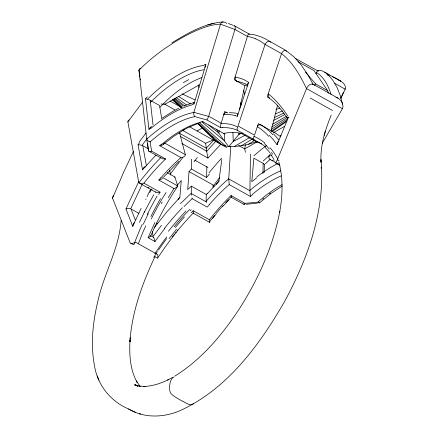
<?xml version="1.0" encoding="UTF-8"?>
<svg xmlns="http://www.w3.org/2000/svg" width="438" height="438" viewBox="0 0 438 438"><rect width="100%" height="100%" fill="white"/><g stroke="black" fill="none" stroke-linecap="round" stroke-linejoin="round"><path stroke-width="0.66" d="M206.134 201.398L206.276 194.505L191.318 186.145L191.296 193.147L180.483 203.637M191.318 186.145L187.716 189.544L189.046 171.559L191.362 168.997L191.39 159.257M250.443 154.099L249.917 190.754L228.735 178.918L230.777 146.391M214.198 186.353L213.131 185.028M191.362 168.997L206.621 177.527L206.845 166.506M249.917 190.782L250.41 196.448L252.37 194.773M262.904 173.53L263.211 163.429L253.865 158.206L251.801 181.715L256.854 177.708M264.163 172.676L264.437 164.562M228.735 178.918L229.238 184.612L250.41 196.448M269.348 135.331L273.345 139.673L277.073 144.775L277.468 142.509L278.349 141.14M224.694 133.355L224.344 140.844L228.773 146.708C238.053 146.5 247.393 145.29 256.022 141.698M130.212 337.599L129.916 341.706L129.998 340.507C129.194 354.665 130.059 369.667 137.078 382.33L136.273 380.907L140.149 386.453M129.916 341.706C131.898 311.883 142.345 283.37 154.992 256.553M121.123 220.571C119.092 248.751 103.905 273.662 97.915 300.977C92.812 322.176 90.337 344.531 94.559 366.102C97.608 385.221 110.732 401.356 128.476 408.955C143.861 418.263 163.111 417.753 179.306 410.97C227.163 389.481 259.822 344.777 285.154 300.463C308.248 257.495 325.68 209.101 320.95 159.607L320.999 162.23L320.977 161.173M219.164 130.436L218.874 133.157L224.344 140.844L201.891 121.978M138.769 181.611L125.958 208.942L132.703 226.32L133.251 224.108L134.252 222.581M209.632 222.143L209.402 219.772A135.944 61.484 -60.9 0 1 229.074 197.456L231.045 195.545L245.012 203.352L258.059 202.148M218.896 181.08L221.798 159.558M165 103.762L164.907 104.282L174.877 109.856M245.472 144.77L244.694 148.876L245.466 152.38M239.548 109.308L239.778 108.279M239.893 107.764L244.858 85.64L234.297 79.732L247.366 36.425C247.623 35.648 248.417 33.14 249.457 34.367M277.5 105.536L271.138 130.754L275.666 133.24L280.008 136.311M331.221 115.09C325.352 129.555 320.364 144.841 320.972 160.647M343.414 92.21L343.173 92.878M268.1 94.225L268.27 93.831M235.069 77.176L235.403 76.957M193.246 212.967L193.257 210.744L209.402 219.772M192.309 104.353L193.957 103.954L205.887 64.556L204.289 64.654M193.218 112.467L193.875 112.347L220.511 24.178C221.157 21.09 225.137 21.599 226.862 23.46M223.769 114.625L223.917 114.219M324.465 134.044L324.12 135.156L325.385 131.137M235.66 115.802L237.325 116.305L248.587 82.355L244.388 79.902A153.125 69.489 -60.5 0 0 235.294 77.192M139.41 142.919L138.058 144.786L142.531 169.851L143.68 167.666L145.181 166.484M221.059 123.565C220.648 124.786 219.58 128.728 222.477 127.666M133.508 244.749L130.19 242.898L112.561 198.19L123.543 172.397L133.497 151.356M165.006 228.149L154.948 241.535L148.082 237.697L154.888 222.493M277.073 144.775L288.522 117.121L287.662 117.926L287.547 118.813M322.144 143.412L342.445 108.684L343.085 106.467L340.266 95.506L337.118 87.611L333.126 80.767L329.288 76.004L325.231 72.505L321.662 70.693L318.541 70.452A2.973 2.77 -51.1 0 0 318.108 70.6M132.703 226.32L141.096 208.406M257.292 126.817L257.489 126.423M150.732 235.962C158.134 218.721 167.059 202.132 177.478 186.528L177.642 185.904L162.799 177.609L161.737 179.022L158.852 180.084L173.99 188.543L176.169 187.688L177.478 186.528M147.398 96.787L145.482 98.676L148.931 129.385L150.305 127.376L152.019 126.44M340.928 97.986L342.16 95.177M342.406 94.613L343.069 93.108M143.281 224.201L148.356 213.536M139.459 222.301L144.671 211.401M145.772 199.476L146.057 198.857M147.075 196.684L150.634 189.26M340.786 98.424L345.21 89.204C346.743 84.523 341.262 80.931 337.49 79.535M277.216 160.094L275.683 162.843M193.196 213.076C179.936 226.807 168.236 241.984 157.779 257.938L157.817 254.681L135.796 242.34L132.851 243.325L130.814 243.512M142.268 184.152L130.694 208.784L128.181 208.433L125.958 208.942M237.653 126.949L237.035 128.996L237.407 130.31L255.053 140.094M149.812 192.506L151.039 190.081M268.905 156.224C267.394 159.969 273.898 160.773 275.562 162.41M254.155 136.043L253.399 138.096L253.564 139.339M157.762 257.971L157.231 258.278M315.99 73.737L316.619 72.626C324.328 77.34 328.308 86.051 331.019 94.307M268.937 156.169L270.46 153.519M280.342 136.327L280.972 135.238M158.693 194.521L160.089 192.172L143.938 183.144L140.861 183.423L138.956 182.761A138.715 62.541 -60.7 0 1 160.932 157.516L160.965 157.581M168.252 197.697L173.99 188.543M224.902 133.398L224.223 133.913L223.687 133.459A135.944 61.429 -61 0 1 239.936 133.141L241.393 133.459L256.526 141.923L260.249 143.292M177.056 186.199L177.554 185.466L174.921 176.985L167.272 172.709M139.722 182.69L138.693 182.115L127.891 121.901L141.874 103.116A157.346 71.027 -60.8 0 1 142.673 102.131M174.921 176.985L174.587 177.467M154.121 227.869L166.774 211.948L179.843 197.423L181.283 180.483L177.061 185.542M240.09 132.944L228.773 146.708C215.047 144.535 207.36 131.416 197.335 123.302M170.278 174.067L182.909 157.346M194.012 161.846L197.292 157.521M169.145 238.661L176.525 229.282M172.402 236.755L173.47 235.376M178.222 199.471L179.843 197.401M193.388 403.77C190.059 406.749 185.548 402.325 182.23 401.077C178.282 398.761 173.941 396.812 170.798 393.39C168.422 389.617 169.462 378.782 173.897 377.014M174.006 234.686L174.543 234.001M257.883 141.266L256.739 142.043M161.523 225.302L153.103 236.443L152.221 231.33M206.621 177.527L209.474 173.952M175.622 232.633L176.169 231.954M177.259 230.596L177.806 229.923M212.66 218.332L215.994 214.226M142.531 169.851L144.819 167.113M205.887 64.556L205.044 65.968L204.847 67.403M158.852 180.084L160.79 177.828M192.041 197.954L192.107 198.666L207.24 207.125L209.172 204.869M206.276 194.505L207.415 193.213M243.024 132.928L242.143 133.59L241.404 133.47M163.741 176.952L178.912 161.332M222.778 206.386L229.819 198.934M214.127 139.804L206.271 148.219L206.692 151.499M215.857 141.239L206.681 151.417M181.759 143.45L207.93 158.08L220.823 144.266M314.292 85.372L315.645 83.937L327.668 90.655L328.314 93.212M191.269 212.726L193.251 210.711M184.042 206.522L192.107 198.666M248.587 82.355L247.842 83.455L247.749 84.572M150.059 141.786L151.647 151.165L165.613 158.972L163.642 160.899A135.95 61.276 -60.7 0 0 143.932 183.133L143.938 183.144M265.291 163.796L270.241 159.295M148.433 150.409L146.686 138.999L147.453 138.315M164.595 143.067L185.34 154.658C185.477 156.629 182.586 157.477 180.867 157.576L159.689 145.739L161.638 144.058M148.931 129.385L150.809 127.792M259.455 202.893L271.308 193.224L282.198 186.095M113.705 195.518L112.593 196.832L112.561 198.19M163.215 144.42L174.045 136.13L184.157 129.681L183.473 130.048L188.395 127.453L197.954 123.521M128.986 119.919L127.989 120.987L127.891 121.901M194.248 102.415L193.831 102.968L193.957 103.954M272.091 131.652L286.025 121.863M271.166 131.312L286.868 120.543M162.164 118.161L172.906 111.34L178.874 108.213M238.042 114L237.412 114.876L237.319 116.273M248.62 144.25L254.314 140.521M271.396 129.341L287.344 118.901M203.314 121.988L202.487 121.567L200.774 121.956M241.415 145.75L252.425 138.945M271.544 127.129L287.191 117.455M174.653 376.22C202.608 358.914 223.966 332.847 241.513 305.439C259.499 276.548 273.509 244.771 279.838 211.209L279.636 212.342C282.696 195.676 283.26 178.343 278.836 161.857M171.888 42.793C187.667 33.299 204.431 23.274 223.227 21.9M149.593 236.953L148.115 237.686M234.363 146.44L249.72 137.537M272.764 124.184L286.353 116.305M197.034 130.967L202.58 127.836M172.495 377.436L167.716 380.025L168.827 379.478C160.954 383.354 152.402 386.278 143.549 386.447L145.246 386.442L139.749 386.102L134.603 384.925L138.09 386.009L134.926 384.772L137.642 386.075M183.341 82.678L188.734 79.628M199.334 84.835L164.907 104.282L161.025 104.025M257.467 141.666L244.694 148.876L238.71 145.536M273.569 132.572L284.673 126.297M245.362 135.134L233.257 141.436L232.928 132.594M273.805 120.313L284.7 114.641M241.393 133.316L238.929 134.493L238.798 133.136M274.659 117.455L283.901 113.048M182.569 130.398L205.636 143.292L213.394 139.842M275.507 113.88L282.411 110.989M184.064 105.848L194.078 102.448M275.935 109.418L279.811 108.109M233.547 25.798C235.66 25.251 235.485 28.224 234.932 29.477L208.685 116.24L221.174 123.22L224.727 111.444L227.404 112.944M160.045 192.183L157.072 192.55L155.337 191.86M207.667 24.939L214.029 23.209M140.812 68.246L139.361 68.941L138.961 70.184L146.686 138.999M138.058 144.786L140.302 144.896L142.657 145.635M165.613 158.972L162.848 158.852L161.135 157.915M246.145 204.278L257.369 203.144M159.689 145.739C161.381 145.591 163.949 144.951 164.19 143.051M145.482 98.676L150.07 100.192M286.441 51.443C285.417 48.465 282.077 51.848 281.535 53.617L267.202 96.891C275.075 101.556 280.769 109.1 286.14 116.36M193.875 112.347L208.625 116.409M194.707 116.563L206.884 119.968L220.851 127.776M337.03 79.398L337.337 79.486M139.235 413.565L140.801 414.047M335.924 97.285C339.165 98.183 341.64 100.992 342.746 104.091M228.286 23.51L232.846 25.185M310.224 98.035L332.519 110.496M332.185 76.634L336.34 78.49L340.764 81.123L324.744 72.171M313.329 84.748C311.079 82.317 307.377 86.22 306.545 88.618L277.358 159.771L279.017 160.697M255.693 38.829L260.046 40.98L265.072 44.413L281.535 53.617C293.066 62.568 300.26 75.736 306.545 88.618L342.445 108.684M260.654 143.467L261.853 144.003M139.459 183.122L155.829 192.277M182.06 93.841L195.003 99.897M128.476 408.955L135.386 412.251M261.207 125.186L260.676 124.934A3.28 2.727 -73.5 0 0 257.363 126.33M227.289 112.878L227.054 112.769A3.263 2.776 82.6 0 0 223.867 114.187M245.45 83.921L247.7 85.136M231.395 197.368L244.081 204.453M236.64 81.046L236.525 80.981A3.247 2.737 87.4 0 1 235.25 77.236M338.016 98.156L312.759 84.036M136.995 385.692L135.216 384.734L137.817 386.157M148.925 151.269L160.363 157.609M193.109 213.109L209.55 222.296M279.882 165.263L275.847 163.018L278.557 164.277M285.532 50.255L265.028 38.637L260.238 36.562L254.593 34.821L249.206 34.06L234.544 25.815M295.086 58.227L318.344 71.224M298.081 61.714L313.926 70.573L327.668 90.655M334.922 83.45L345.21 89.204L344.974 89.013M247.366 36.425L234.932 29.477L220.511 24.178A137.412 62.032 -60.8 0 0 207.908 26.28C191.674 31.24 176.963 40.225 163.051 49.762A186.418 84.151 -60.8 0 0 159.717 52.193L153.694 56.874A137.417 62.032 -60.8 0 0 138.961 70.217M271.138 130.754L258.354 123.609L254.516 135.194L238.053 125.996L265.072 44.413C265.795 42.42 269.009 39.677 270.558 42.289M169.939 100.975L180.91 107.107M202.487 121.567L223.67 133.42M274.84 162.263L279.575 164.912M189.243 126.615L226.638 147.513M179.164 133.07L206.271 148.219L205.636 143.292M180.478 136.475L206.648 151.105L207.93 158.08M194.795 160.144L207.941 167.491M148.055 148.646L142.793 145.706L146.281 165.219M189.046 171.559L212.999 184.951L213.054 187.322M147.951 187.294L148.98 187.869M151.039 189.019L152.068 189.594M138.813 213.322L131 208.953L135.232 219.799M156.361 223.128L157.477 223.752M150.787 235.797L153.508 237.319M155.079 256.81L156.738 257.736M178.397 96.36L190.53 103.932M263.375 163.522L264.421 164.48M286.107 50.627L294.161 57.006L301.147 64.933L307.783 74.679L313.301 84.638M176.06 97.433L186.533 105.043M175.205 98.462L184.792 106.078M208.756 125.115L218.874 133.157L216.394 129.188M268.817 94.263C276.405 100.34 282.51 108.038 287.859 116.108M174.214 98.725L183.095 106.182M327.465 74.455L329.288 76.004M173.098 98.983L182.246 107.173M199.525 122.645L225.45 145.849M139.131 385.894L139.985 386.666M177.248 103.456L178.25 104.381M172.775 99.382L181.792 107.737M198.819 123.521L221.36 144.414M172.479 99.557L180.878 107.518M197.669 123.439L217.423 142.169M326.611 73.633L328.232 75.56M172.55 99.711L180.976 107.732M273.515 133.82L278.836 139.815M265.269 147.502L268.636 151.115M264.59 143.664L269.288 148.969M305.395 72.007L315.645 83.937M268.954 151.504L269.901 152.681M286.397 116.727L287.164 117.827M212.162 136.694L213.689 138.879M287.421 118.2L287.673 118.572M209.43 222.181L209.38 222.099A138.715 62.722 -60.9 0 1 214.724 215.293M270.985 154.576L273.75 159.054M97.324 375.93L98.988 380.244M198.179 84.917L198.929 87.54M179.503 132.621L185.329 154.614M243.566 90.173L244.596 94.137M170.743 174.986L169.484 169.993M231.346 197.22L231.045 195.545M206.364 202.537L206.199 201.885L191.357 193.569L191.696 195.332M154.948 241.535L154.543 239.75A3.816 1.281 74.2 0 0 153.514 237.27M240.665 102.536L241.119 105.229M161.731 119.037L159.585 105.509L150.234 100.28L153.015 124.956M138.966 70.239L139.503 73.907M139.623 74.723L139.941 76.907M140.193 78.654L140.384 79.951M147.672 143.642L148.416 150.283M231.406 197.226L231.384 196.919A138.715 62.722 -60.9 0 0 229.955 198.288M321.18 167.174L321.218 168.28M316.641 72.626A2.562 2.393 -51.1 0 1 318.07 70.518M247.382 36.387A157.346 71.027 -60.8 0 1 255.677 38.856M269.458 98.002A3.537 2.787 -84.2 0 1 268.549 94.362M257.341 126.73A150.957 83.308 -61.4 0 1 268.691 136.278M223.829 114.466A148.411 66.664 -60.6 0 1 235.693 115.736M236.525 81.282A150.229 68.175 -60.5 0 1 245.422 83.976M209.063 172.791A149.807 58.55 -57.8 0 1 221.612 158.206M207.497 193.596A152.068 66.171 -60.2 0 1 218.929 181.485M206.106 201.299A139.12 62.42 -60.7 0 1 228.74 178.77M159.914 107.294A135.944 66.839 -65.5 0 1 201.787 77.608M256.953 176.777A151.953 65.421 -58.9 0 1 278.146 163.341M253.92 155.775A135.944 55.445 -56.3 0 1 266.534 145.454M244.941 85.432A149.807 70.994 -66.8 0 1 247.267 86.018M216.29 184.365A157.598 70.222 -60.4 0 1 219.06 180.68M213.509 185.679A154.724 68.947 -60.4 0 1 219.657 177.582M263.2 161.047A136.508 62.355 -60.7 0 1 268.872 155.95M144.425 212.173A150.968 55.905 -66.9 0 1 153.842 194.702M142.306 145.022A154.724 70.732 -61.2 0 1 146.429 139.476M139.049 142.301A157.598 72.051 -61.2 0 1 146.089 132.982M144.918 167.436A148.411 66.275 -60.5 0 1 155.999 155.145M150.798 128.482A148.564 66.68 -60.4 0 1 192.145 104.841M150.289 102.459A136.508 60.882 -60.8 0 1 203.873 69.752M147.617 99.048A139.399 62.201 -60.9 0 1 203.993 65.426M261.267 125.082A154.006 84.671 -61.4 0 1 272.858 134.762M229.184 112.725A152.03 68.29 -60.6 0 1 237.577 113.53M259.75 202.263A3.373 1.111 68.7 0 1 258.064 202.011M220.944 123.609A138.715 62.541 -60.7 0 1 237.533 126.982M216.082 213.64A138.715 62.722 -60.9 0 1 222.958 205.69M225.745 202.663A138.715 62.722 -60.9 0 1 228.548 199.723M208.641 116.398A3.367 0.307 -67.2 0 1 206.944 119.859M151.636 151.11A3.367 2.048 -37.2 0 1 148.351 150.453M245.006 203.292A3.367 0.766 -79.9 0 1 244.333 204.469M244.043 204.436A3.367 0.766 -79.9 0 1 243.862 203.955M150.048 141.704A3.378 2.3 21.7 0 1 146.604 138.994M194.751 116.426A3.378 1.949 -87.7 0 1 193.848 112.331M262.773 199.252A138.895 62.88 -60.9 0 1 263.802 198.376M269.469 193.831A138.895 62.88 -60.9 0 1 270.492 193.049M254.883 140.39A138.085 77.564 -57.1 0 1 265.614 147.009M271.363 152.555A138.145 76.322 -63.8 0 1 272.677 154.203M254.062 136.366A141.343 79.075 -57.2 0 1 264.946 143.155M270.082 147.765A141.666 77.948 -63.7 0 1 277.922 159.459M222.477 127.672A135.944 61.282 -60.7 0 1 237.44 130.338M150.929 216.547A138.085 50.841 -67.4 0 1 160.522 198.644M138.556 243.271A138.145 62.776 -68.8 0 1 145.706 225.942M147.25 214.385A141.343 52.325 -67.3 0 1 157.105 196.065M133.984 244.431A141.666 64.402 -68.7 0 1 142.24 224.278M174.16 226.785A138.085 72.615 -53.5 0 1 189.659 209.49M154.866 253.695A138.145 60.97 -52.8 0 1 166.736 236.865M175.43 227.431A141.343 74.099 -53.7 0 1 184.414 216.941M190.212 210.727A141.343 74.099 -53.7 0 1 191.192 209.72M153.754 257.341A141.666 62.541 -53 0 1 157.445 251.697M158.523 250.093A141.666 62.541 -53 0 1 166.675 238.617M150.059 141.972A135.999 61.282 -60.7 0 1 194.664 116.689M147.458 138.496A138.906 62.601 -60.7 0 1 193.174 112.588M258.053 201.934A136.021 61.588 -60.9 0 1 282.154 184.617M268.959 156.103A139.12 62.727 -60.6 0 1 271.456 155.556M272.053 160.379A135.944 61.304 -60.6 0 1 274.243 159.969M252.381 194.362A135.933 60.74 -60.4 0 1 281.18 175.895M249.928 190.327A138.282 61.753 -60.4 0 1 280.714 170.853M209.15 204.776A135.944 61.041 -60.7 0 1 229.238 184.507M150.792 235.879A3.816 1.287 -15.7 0 1 149.55 236.947M160.817 177.927A135.944 61.692 -60.9 0 1 180.867 157.68M161.638 144.463A135.933 61.982 -61.2 0 1 200.681 122.24M161.288 203.654A140.85 61.709 -68.5 0 1 162.186 202.082M151.307 218.94A138.145 60.395 -68.7 0 1 166.007 192.506M168.389 231.28A138.145 63.368 -52.8 0 1 186.057 210.93M164.617 228.193A140.85 64.523 -53 0 1 182.334 207.683"/></g></svg>
